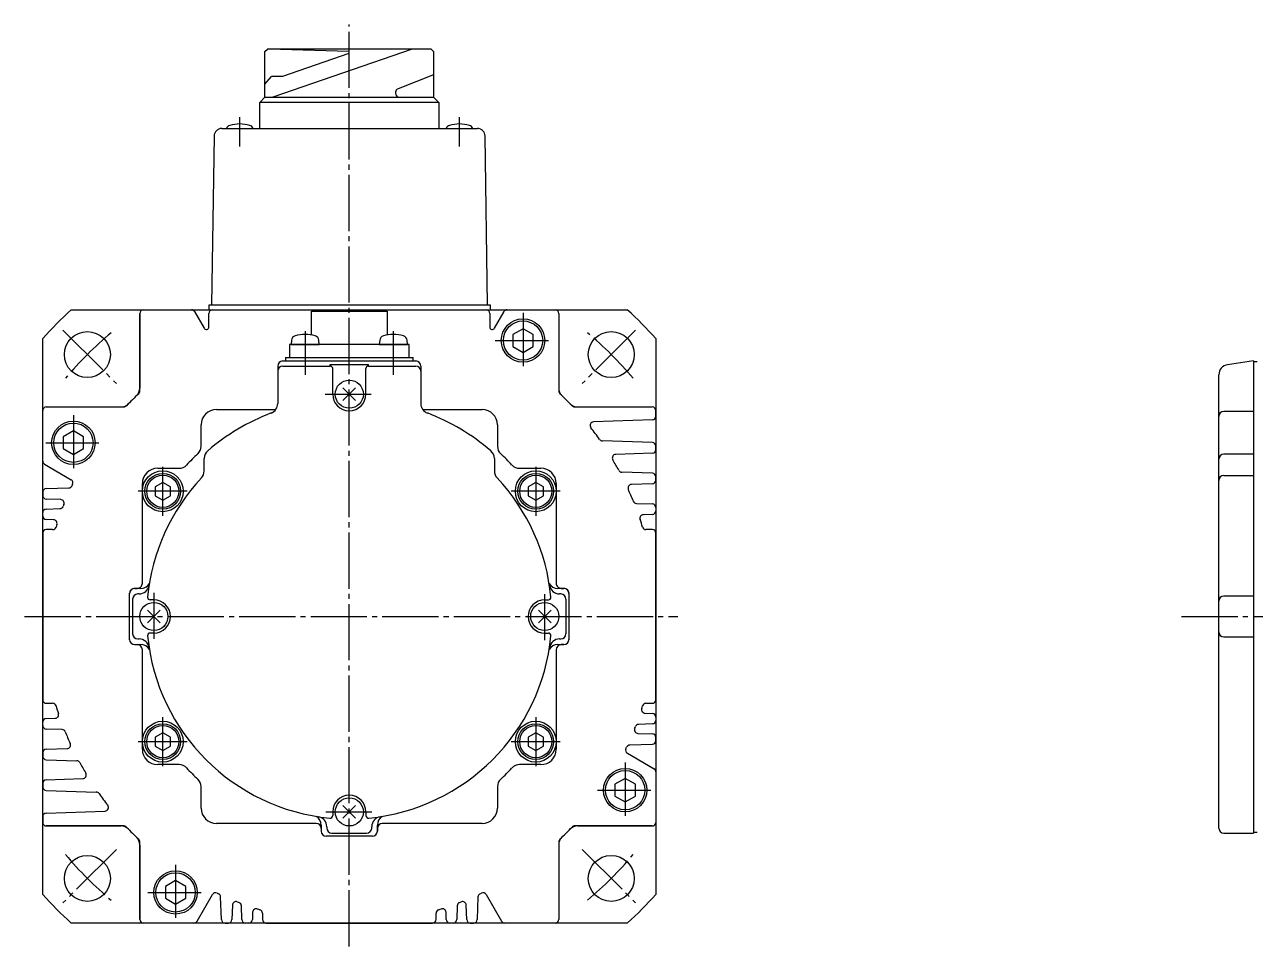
# Model space of a CAD drawing. Extents: x 0 to 707, y 0 to 380.
# Drawn here: x 0 to 240.9, y 199.4 to 379.8 of the extents above; entities that cross this region are included whole.
import ezdxf

# ---------------------------------------------------------------- set-up
doc = ezdxf.new("R2010")
doc.units = 0
doc.linetypes.add('DASH_CENTER', pattern=[14, 11, -1, 1, -1])
doc.layers.get('0').update_dxf_attribs({"linetype": 'CONTINUOUS'})

msp = doc.modelspace()

# ---------------------------------------------------------------- linework, layer by layer
at = {"color": 1, "linetype": 'DASH_CENTER'}
for p, q in [((63.54, 199.36), (63.54, 379.76)), ((42.1, 355.93), (42.1, 361.67)), ((85.1, 355.93), (85.1, 361.67)), ((97.54, 323.35), (97.54, 312.94)), ((7.51, 319.96), (17.95, 309.52)), ((54.91, 319.73), (54.91, 311.23)), ((72.17, 311.23), (72.17, 319.73)), ((119.58, 319.96), (109.14, 309.52)), ((92.12, 317.93), (102.53, 317.93)), ((58.8, 307.43), (67.85, 307.43)), ((9.54, 303.35), (9.54, 292.94)), ((4.12, 297.93), (14.53, 297.93)), ((27.04, 283.63), (27.04, 293.23)), ((100.04, 293.23), (100.04, 283.63)), ((31.84, 288.43), (22.24, 288.43)), ((104.84, 288.43), (95.24, 288.43)), ((25.29, 268.54), (25.29, 263.93)), ((101.79, 259.31), (101.79, 268.32)), ((0, 263.93), (127.85, 263.93)), ((25.29, 263.93), (25.29, 259.53)), ((226.42, 263.93), (475.72, 263.93)), ((27.04, 234.63), (27.04, 244.23)), ((100.04, 244.23), (100.04, 234.63)), ((22.24, 239.43), (31.84, 239.43)), ((95.24, 239.43), (104.84, 239.43)), ((117.54, 235.35), (117.54, 224.94)), ((112.12, 229.93), (122.53, 229.93)), ((58.93, 225.68), (67.94, 225.68)), ((17.95, 218.33), (7.51, 207.89)), ((109.14, 218.33), (119.58, 207.89)), ((29.54, 215.35), (29.54, 204.94)), ((24.12, 209.93), (34.53, 209.93))]:
    msp.add_line(p, q, dxfattribs=at)
at = {"color": 7, "linetype": 'CONTINUOUS'}
for p, q in [((47.04, 374.48), (47.54, 374.98)), ((47.04, 365.54), (47.04, 374.48)), ((79.54, 374.98), (47.54, 374.98)), ((79.54, 374.98), (47.55, 374.98)), ((75.87, 374.98), (48.57, 365.54)), ((50.07, 374.98), (63.48, 374.59)), ((63.48, 374.12), (50.48, 369.63)), ((63.48, 374.59), (63.48, 374.12)), ((80.04, 374.48), (79.54, 374.98)), ((80.04, 374.48), (80.04, 365.54)), ((47.04, 368.13), (48.3, 369.63)), ((50.48, 369.63), (48.3, 369.63)), ((80.04, 369.95), (73.08, 367.22)), ((72.6, 366.52), (72.6, 366.29)), ((46.01, 359.43), (46.04, 364.54)), ((46.04, 364.54), (47.04, 365.54)), ((81.04, 364.54), (46.04, 364.54)), ((47.04, 365.54), (73.35, 365.54)), ((73.35, 365.54), (80.04, 365.54)), ((80.04, 365.54), (81.04, 364.54)), ((80.04, 365.54), (81.04, 364.54)), ((81.04, 364.54), (81.07, 359.43)), ((38.58, 359.43), (63.6, 359.43)), ((63.6, 359.43), (88.62, 359.43)), ((37.08, 357.95), (36.6, 324.93)), ((90.6, 324.93), (90.12, 357.95)), ((9.13, 323.93), (22.54, 323.93)), ((22.54, 323.93), (24.54, 323.93)), ((22.54, 323.23), (22.54, 308.59)), ((22.54, 308.03), (22.54, 323.23)), ((23.18, 323.93), (32.64, 323.93)), ((23.24, 323.93), (23.54, 323.93)), ((23.54, 323.93), (24.24, 323.93)), ((24.54, 323.93), (39.54, 323.93)), ((33.25, 323.58), (35.11, 320.35)), ((36.05, 320.6), (36.05, 323.23)), ((36.1, 323.93), (36.1, 324.93)), ((36.1, 324.93), (63.54, 324.93)), ((36.1, 323.93), (36.6, 323.93)), ((36.75, 323.93), (63.54, 323.93)), ((56.14, 319.02), (56.14, 323.68)), ((56.14, 323.68), (70.94, 323.68)), ((63.54, 324.93), (91.1, 324.93)), ((63.54, 323.93), (90.34, 323.93)), ((70.94, 323.68), (70.94, 319.02)), ((87.54, 323.93), (103.84, 323.93)), ((90.6, 323.93), (91.1, 323.93)), ((91.04, 323.23), (91.04, 320.6)), ((91.1, 324.93), (91.1, 323.93)), ((91.97, 320.35), (93.84, 323.58)), ((94.44, 323.93), (103.84, 323.93)), ((102.84, 323.93), (103.54, 323.93)), ((103.54, 323.93), (103.84, 323.93)), ((103.84, 323.93), (104.54, 323.93)), ((104.54, 323.93), (117.96, 323.93)), ((104.54, 323.23), (104.54, 308.59)), ((104.54, 323.23), (104.54, 308.03)), ((3.54, 304.93), (3.54, 318.34)), ((52.24, 317.97), (52.16, 317.13)), ((57.66, 317.13), (57.59, 317.97)), ((69.5, 317.97), (69.42, 317.13)), ((74.92, 317.13), (74.85, 317.97)), ((97.54, 320.24), (95.54, 319.08)), ((95.54, 319.08), (95.54, 316.77)), ((99.54, 319.08), (97.54, 320.24)), ((99.54, 316.77), (99.54, 319.08)), ((123.54, 318.34), (123.54, 304.93)), ((75.24, 317.13), (51.84, 317.13)), ((51.84, 317.13), (51.84, 314.63)), ((52.16, 317.13), (57.66, 317.13)), ((69.42, 317.13), (74.92, 317.13)), ((75.24, 314.63), (75.24, 317.13)), ((95.54, 316.77), (97.54, 315.62)), ((97.54, 315.62), (99.54, 316.77)), ((50.54, 313.93), (76.54, 313.93)), ((51.04, 314.63), (51.04, 313.93)), ((51.04, 314.63), (76.04, 314.63)), ((59.79, 312.93), (59.79, 313.27)), ((59.79, 313.27), (67.29, 313.27)), ((67.29, 312.93), (67.29, 313.27)), ((76.04, 313.93), (76.04, 314.63)), ((240.52, 313.93), (235.44, 313.2)), ((240.52, 313.93), (240.52, 221.53)), ((241.22, 313.73), (240.52, 313.73)), ((49.54, 312.93), (49.54, 305.61)), ((50.54, 312.93), (59.79, 312.93)), ((60.29, 307.43), (60.29, 312.43)), ((66.79, 307.43), (66.79, 312.43)), ((67.29, 312.93), (76.54, 312.93)), ((77.54, 312.93), (77.54, 305.61)), ((233.72, 222.53), (233.72, 311.22)), ((62.31, 306.19), (64.78, 308.66)), ((64.78, 306.19), (62.31, 308.66)), ((3.54, 304.23), (3.54, 304.93)), ((3.54, 263.93), (3.54, 304.23)), ((3.54, 294.33), (3.54, 304.23)), ((4.24, 304.93), (18.88, 304.93)), ((4.24, 304.93), (19.43, 304.93)), ((37.54, 304.43), (49.15, 304.43)), ((77.93, 304.43), (89.54, 304.43)), ((107.65, 304.93), (122.84, 304.93)), ((108.21, 304.93), (122.84, 304.93)), ((123.54, 304.93), (123.54, 304.23)), ((123.54, 304.23), (123.54, 263.93)), ((123.54, 303.23), (123.54, 304.23)), ((123.54, 303.93), (123.54, 304.23)), ((240.52, 304.05), (234.72, 304.05)), ((34.54, 297.23), (34.54, 301.43)), ((92.54, 301.43), (92.54, 297.23)), ((122.87, 302.4), (111.35, 302)), ((123.54, 303.1), (123.54, 303.23)), ((9.54, 300.24), (7.54, 299.08)), ((7.54, 299.08), (7.54, 296.77)), ((11.54, 299.08), (9.54, 300.24)), ((11.54, 296.77), (11.54, 299.08)), ((7.54, 296.77), (9.54, 295.62)), ((9.54, 295.62), (11.54, 296.77)), ((122.87, 297.95), (113.07, 298.29)), ((123.54, 296.6), (123.54, 297.25)), ((35.14, 292.4), (35.14, 294.84)), ((91.94, 294.84), (91.94, 292.4)), ((122.87, 295.9), (115.69, 295.65)), ((240.52, 295.68), (234.72, 295.68)), ((3.89, 293.72), (9.12, 290.7)), ((26.04, 292.93), (30.24, 292.93)), ((96.85, 292.93), (101.04, 292.93)), ((122.87, 291.95), (116.88, 292.16)), ((234.72, 291.53), (240.52, 291.53)), ((4.22, 288.95), (8.66, 289.1)), ((23.04, 270.43), (23.04, 289.93)), ((27.04, 290.16), (25.54, 289.29)), ((25.54, 289.29), (25.54, 287.56)), ((28.54, 289.29), (27.04, 290.16)), ((28.54, 287.56), (28.54, 289.29)), ((100.04, 290.16), (98.54, 289.29)), ((98.54, 289.29), (98.54, 287.56)), ((101.54, 289.29), (100.04, 290.16)), ((101.54, 287.56), (101.54, 289.29)), ((104.04, 289.93), (104.04, 270.43)), ((122.87, 289.9), (118.77, 289.76)), ((123.54, 290.6), (123.54, 291.25)), ((3.54, 288.25), (3.54, 287.6)), ((7.06, 286.8), (4.22, 286.9)), ((25.54, 287.56), (27.04, 286.69)), ((27.04, 286.69), (28.54, 287.56)), ((98.54, 287.56), (100.04, 286.69)), ((100.04, 286.69), (101.54, 287.56)), ((3.54, 283.6), (3.54, 284.25)), ((4.22, 284.95), (6.92, 285.04)), ((119.76, 286.06), (122.87, 285.95)), ((123.54, 285.25), (123.54, 284.6)), ((5.67, 282.85), (4.22, 282.9)), ((122.87, 283.9), (121.1, 283.84)), ((3.54, 280.23), (3.54, 263.93)), ((5.48, 280.93), (4.24, 280.93)), ((122.9, 280.93), (121.6, 280.93)), ((123.54, 263.93), (123.54, 280.23)), ((20.54, 259.38), (20.54, 268.47)), ((20.54, 259.43), (20.54, 268.43)), ((20.54, 259.42), (20.54, 268.42)), ((21.54, 269.43), (22.04, 269.43)), ((22.73, 269.42), (21.54, 269.42)), ((22.39, 268.33), (22.14, 268.33)), ((105.54, 269.42), (104.36, 269.42)), ((104.94, 268.33), (104.7, 268.33)), ((105.04, 269.43), (105.54, 269.43)), ((106.54, 268.58), (106.54, 259.27)), ((106.54, 268.47), (106.54, 259.38)), ((106.54, 268.43), (106.54, 259.43)), ((106.54, 268.42), (106.54, 259.42)), ((240.52, 267.93), (234.72, 267.93)), ((21.14, 267.33), (21.14, 260.53)), ((26.53, 262.69), (24.06, 265.16)), ((24.06, 262.69), (26.53, 265.16)), ((25.29, 267.18), (24.57, 267.18)), ((100.56, 262.69), (103.03, 265.16)), ((103.03, 262.69), (100.56, 265.16)), ((101.79, 267.18), (102.51, 267.18)), ((105.94, 267.33), (105.94, 260.53)), ((3.54, 223.63), (3.54, 263.93)), ((3.54, 263.93), (3.54, 247.63)), ((123.54, 263.93), (123.54, 223.63)), ((123.54, 247.63), (123.54, 263.93)), ((25.29, 260.68), (24.57, 260.68)), ((101.79, 260.68), (102.51, 260.68)), ((21.54, 258.43), (22.04, 258.43)), ((21.54, 258.42), (22.73, 258.42)), ((22.14, 259.53), (22.39, 259.53)), ((104.36, 258.42), (105.54, 258.42)), ((104.7, 259.53), (104.94, 259.53)), ((105.54, 258.43), (105.04, 258.43)), ((234.72, 259.93), (240.52, 259.93)), ((23.04, 256.43), (23.04, 257.43)), ((23.04, 237.93), (23.04, 256.43)), ((104.04, 257.43), (104.04, 256.43)), ((104.04, 256.43), (104.04, 237.93)), ((4.24, 246.93), (5.48, 246.93)), ((121.6, 246.93), (122.84, 246.93)), ((4.22, 243.95), (5.99, 244.01)), ((121.42, 245), (122.87, 244.95)), ((123.54, 244.25), (123.54, 243.6)), ((3.54, 242.6), (3.54, 243.25)), ((7.32, 241.79), (4.22, 241.9)), ((27.04, 241.16), (25.54, 240.29)), ((28.54, 240.29), (27.04, 241.16)), ((100.04, 241.16), (98.54, 240.29)), ((101.54, 240.29), (100.04, 241.16)), ((120.02, 241.05), (122.87, 240.95)), ((122.87, 242.9), (120.16, 242.81)), ((25.54, 240.29), (25.54, 238.56)), ((25.54, 238.56), (27.04, 237.69)), ((27.04, 237.69), (28.54, 238.56)), ((28.54, 238.56), (28.54, 240.29)), ((98.54, 240.29), (98.54, 238.56)), ((98.54, 238.56), (100.04, 237.69)), ((100.04, 237.69), (101.54, 238.56)), ((101.54, 238.56), (101.54, 240.29)), ((122.87, 238.9), (118.43, 238.75)), ((123.54, 239.6), (123.54, 240.25)), ((3.54, 237.25), (3.54, 236.6)), ((4.22, 237.95), (8.31, 238.09)), ((117.96, 237.15), (123.19, 234.12)), ((4.22, 235.9), (10.21, 235.69)), ((30.24, 234.93), (26.04, 234.93)), ((101.04, 234.93), (96.85, 234.93)), ((3.54, 231.25), (3.54, 230.6)), ((4.22, 231.95), (11.4, 232.2)), ((117.54, 232.24), (115.54, 231.08)), ((119.54, 231.08), (117.54, 232.24)), ((123.54, 233.52), (123.54, 223.63)), ((4.22, 229.9), (14.02, 229.56)), ((34.54, 226.43), (34.54, 230.62)), ((92.54, 230.62), (92.54, 226.43)), ((115.54, 231.08), (115.54, 228.77)), ((119.54, 228.77), (119.54, 231.08)), ((62.31, 224.44), (64.78, 226.91)), ((64.78, 224.44), (62.31, 226.91)), ((115.54, 228.77), (117.54, 227.62)), ((117.54, 227.62), (119.54, 228.77)), ((3.54, 224.75), (3.54, 224.63)), ((3.54, 224.63), (3.54, 223.63)), ((4.22, 225.45), (15.74, 225.85)), ((60.29, 225.68), (60.29, 224.96)), ((66.79, 225.68), (66.79, 224.96)), ((3.54, 223.93), (3.54, 223.63)), ((3.54, 209.51), (3.54, 223.63)), ((4.24, 222.93), (18.88, 222.93)), ((19.43, 222.93), (4.24, 222.93)), ((57.04, 223.43), (37.54, 223.43)), ((56.77, 223.43), (56.04, 223.43)), ((58.04, 223.11), (58.04, 221.93)), ((58.04, 222.43), (58.04, 221.93)), ((59.14, 222.77), (59.14, 222.53)), ((67.94, 222.53), (67.94, 222.77)), ((69.04, 221.93), (69.04, 223.11)), ((69.04, 222.43), (69.04, 221.93)), ((89.54, 223.43), (70.04, 223.43)), ((122.84, 222.93), (107.65, 222.93)), ((108.21, 222.93), (122.84, 222.93)), ((123.54, 223.93), (123.54, 223.63)), ((123.54, 223.63), (123.54, 222.93)), ((123.54, 222.93), (123.54, 209.51)), ((240.52, 221.73), (241.22, 221.73)), ((22.54, 204.63), (22.54, 219.82)), ((22.54, 219.26), (22.54, 204.63)), ((68.08, 220.93), (59, 220.93)), ((68.04, 220.93), (59.04, 220.93)), ((68.04, 220.93), (59.04, 220.93)), ((60.14, 221.53), (66.94, 221.53)), ((104.54, 219.82), (104.54, 204.63)), ((104.54, 219.26), (104.54, 204.63)), ((234.72, 221.53), (240.52, 221.53)), ((29.54, 212.24), (27.54, 211.08)), ((31.54, 211.08), (29.54, 212.24)), ((27.54, 211.08), (27.54, 208.77)), ((31.54, 208.77), (31.54, 211.08)), ((27.54, 208.77), (29.54, 207.62)), ((29.54, 207.62), (31.54, 208.77)), ((33.74, 204.28), (36.77, 209.51)), ((38.52, 204.6), (38.36, 209.04)), ((40.67, 207.45), (40.57, 204.6)), ((42.52, 204.6), (42.42, 207.31)), ((84.66, 207.31), (84.57, 204.6)), ((86.52, 204.6), (86.42, 207.45)), ((88.72, 209.04), (88.57, 204.6)), ((90.32, 209.51), (93.34, 204.28)), ((44.62, 206.05), (44.57, 204.6)), ((46.54, 205.86), (46.54, 204.63)), ((80.54, 204.63), (80.54, 205.86)), ((82.52, 204.6), (82.47, 206.05)), ((22.54, 203.93), (9.13, 203.93)), ((23.24, 203.93), (22.54, 203.93)), ((63.54, 203.93), (23.24, 203.93)), ((23.54, 203.93), (23.24, 203.93)), ((33.14, 203.93), (23.24, 203.93)), ((39.22, 203.93), (39.87, 203.93)), ((43.87, 203.93), (43.22, 203.93)), ((47.24, 203.93), (63.54, 203.93)), ((103.84, 203.93), (63.54, 203.93)), ((63.54, 203.93), (79.84, 203.93)), ((83.87, 203.93), (83.22, 203.93)), ((87.22, 203.93), (87.87, 203.93)), ((103.84, 203.93), (93.95, 203.93)), ((104.54, 203.93), (103.84, 203.93)), ((117.96, 203.93), (104.54, 203.93))]:
    msp.add_line(p, q, dxfattribs=at)
for centre, radius in [((97.54, 317.93), 4.25), ((97.54, 317.93), 3.85), ((12.28, 315.19), 4.5), ((114.81, 315.19), 4.5), ((63.54, 307.43), 2.75), ((9.54, 297.93), 4.25), ((9.54, 297.93), 3.85), ((27.04, 288.43), 4), ((27.04, 288.43), 3.5), ((27.04, 288.43), 3.15), ((100.04, 288.43), 4), ((100.04, 288.43), 3.5), ((100.04, 288.43), 3.15), ((25.29, 263.93), 2.75), ((101.79, 263.93), 2.75), ((27.04, 239.43), 4), ((100.04, 239.43), 4), ((27.04, 239.43), 3.5), ((27.04, 239.43), 3.15), ((100.04, 239.43), 3.5), ((100.04, 239.43), 3.15), ((117.54, 229.93), 4.25), ((117.54, 229.93), 3.85), ((63.54, 225.68), 2.75), ((12.28, 212.66), 4.5), ((114.81, 212.66), 4.5), ((29.54, 209.93), 4.25), ((29.54, 209.93), 3.85)]:
    msp.add_circle(centre, radius, dxfattribs=at)
for centre, radius, start, end in [((73.35, 366.52), 0.75, 111.422, 180), ((73.35, 366.29), 0.75, 180, 270), ((38.58, 357.93), 1.5, 90, 179.1768), ((40.42, 359.07), 1, 106.257, 158.9038), ((42.1, 353.31), 7, 90, 106.257), ((42.1, 353.31), 7, 73.743, 90), ((43.78, 359.07), 1, 21.0962, 73.743), ((83.42, 359.07), 1, 106.257, 158.9038), ((85.1, 353.31), 7, 90, 106.257), ((85.1, 353.31), 7, 73.743, 90), ((86.78, 359.07), 1, 21.0962, 73.743), ((88.62, 357.93), 1.5, 0.8232, 90), ((63.54, 263.93), 81, 132.2054, 137.7946), ((23.24, 323.23), 0.7, 90, 180), ((23.24, 323.23), 0.7, 90, 180), ((32.64, 323.23), 0.7, 30, 90), ((36.75, 323.23), 0.7, 90, 180), ((90.34, 323.23), 0.7, 0, 90), ((94.44, 323.23), 0.7, 90, 150), ((103.84, 323.23), 0.7, 0, 90), ((103.84, 323.23), 0.7, 0, 90), ((63.54, 263.93), 81, 42.2054, 47.7946), ((35.55, 320.6), 0.5, 210, 0), ((91.54, 320.6), 0.5, 180, 330), ((53.23, 317.89), 1, 106.257, 175), ((54.91, 312.13), 7, 90, 106.257), ((54.91, 312.13), 7, 73.743, 90), ((56.59, 317.89), 1, 5, 73.743), ((70.49, 317.89), 1, 106.257, 175), ((72.17, 312.13), 7, 90, 106.257), ((72.17, 312.13), 7, 73.743, 90), ((73.85, 317.89), 1, 5, 73.743), ((50.54, 312.93), 1, 90, 180), ((76.54, 312.93), 1, 0, 90), ((235.72, 311.22), 2, 98.1301, 180), ((50.54, 311.93), 1, 90, 180), ((59.79, 312.43), 0.5, 0, 90), ((67.29, 312.43), 0.5, 90, 180), ((76.54, 311.93), 1, 0, 90), ((20.54, 308.59), 2, 313.9117, 0), ((106.54, 308.59), 2, 180, 226.0883), ((63.54, 263.93), 60, 133.3919, 136.6081), ((21.84, 308.03), 0.7, 313.3919, 0), ((63.54, 307.43), 3.25, 180, 0), ((105.24, 308.03), 0.7, 180, 226.6081), ((63.54, 263.93), 60, 43.3919, 46.6081), ((4.24, 304.23), 0.7, 90, 180), ((4.24, 304.23), 0.7, 90, 180), ((18.88, 306.93), 2, 270, 316.0883), ((19.43, 305.63), 0.7, 270, 316.6081), ((37.54, 301.43), 3, 90, 180), ((63.54, 263.93), 42.65, 110.9984, 130.4999), ((47.54, 305.61), 2, 290.9984, 0), ((79.54, 305.61), 2, 180, 249.0016), ((63.54, 263.93), 42.65, 49.5001, 69.0016), ((89.54, 301.43), 3, 0, 90), ((108.21, 306.93), 2, 223.9117, 270), ((107.65, 305.63), 0.7, 223.3919, 270), ((122.84, 304.23), 0.7, 0, 90), ((122.84, 304.23), 0.7, 0, 90), ((234.72, 303.05), 1, 90, 180), ((111.37, 301.3), 0.7, 92, 218.0047), ((122.84, 303.1), 0.7, 272, 360), ((63.54, 263.93), 60, 35.2879, 38.0047), ((32.54, 297.23), 2, 312.9468, 0), ((37.14, 294.84), 2, 130.4999, 180), ((89.94, 294.84), 2, 0, 49.5001), ((94.54, 297.23), 2, 180, 227.0532), ((113.09, 298.99), 0.7, 215.2879, 268), ((122.84, 297.25), 0.7, 0, 88), ((122.84, 296.6), 0.7, 272, 0), ((4.24, 294.33), 0.7, 180, 240), ((63.54, 263.93), 43.5, 132.9468, 137.0532), ((63.54, 263.93), 43.5, 42.9468, 47.0532), ((115.71, 294.95), 0.7, 92, 210.7398), ((63.54, 263.93), 60, 28.4664, 30.7398), ((234.72, 294.68), 1, 90, 180), ((26.04, 289.93), 3, 90, 180), ((30.24, 294.93), 2, 270, 317.0532), ((33.14, 292.4), 2, 316.8773, 0), ((33.14, 292.4), 2, 316.8773, 0), ((93.94, 292.4), 2, 180, 223.1227), ((96.85, 294.93), 2, 222.9468, 270), ((101.04, 289.93), 3, 0, 90), ((116.9, 292.86), 0.7, 208.4664, 268), ((122.84, 291.25), 0.7, 0, 88), ((234.72, 290.53), 1, 90, 180), ((8.64, 289.8), 0.7, 272, 334.7651), ((8.77, 290.1), 0.7, 334.4591, 60), ((63.54, 263.93), 60, 154.4591, 154.7651), ((63.54, 263.93), 39.65, 136.8773, 174.5035), ((63.54, 263.93), 39.65, 5.4965, 43.1227), ((118.79, 289.06), 0.7, 92, 204.4605), ((122.84, 290.6), 0.7, 272, 0), ((4.24, 288.25), 0.7, 92, 180), ((4.24, 287.6), 0.7, 180, 268), ((7.04, 286.1), 0.7, 338.5701, 88), ((63.54, 263.93), 60, 22.0947, 24.4605), ((4.24, 284.25), 0.7, 92, 180), ((6.9, 285.74), 0.7, 272, 338.9346), ((63.54, 263.93), 60, 158.5701, 158.9346), ((119.78, 286.76), 0.7, 202.0947, 268), ((122.84, 285.25), 0.7, 0, 88), ((122.84, 284.6), 0.7, 272, 0), ((4.24, 283.6), 0.7, 180, 268), ((5.64, 282.15), 0.7, 342.5264, 88), ((63.54, 263.93), 60, 162.5264, 163.0463), ((121.12, 283.14), 0.7, 92, 198.4548), ((63.54, 263.93), 60, 16.9537, 18.4548), ((4.24, 280.23), 0.7, 90, 180), ((5.48, 281.63), 0.7, 270, 343.0463), ((121.6, 281.63), 0.7, 196.9537, 270), ((122.84, 280.23), 0.7, 0, 90), ((22.04, 270.43), 1, 269.999, 0), ((22.39, 270.33), 2, 270, 351.1608), ((22.73, 271.42), 2, 270, 327.7719), ((104.36, 271.42), 2, 212.2281, 270), ((104.7, 270.33), 2, 188.8392, 270), ((105.04, 270.43), 1, 180, 270.001), ((21.54, 268.43), 1, 89.999, 180), ((21.54, 268.42), 1, 90, 180), ((22.14, 267.33), 1, 90, 180), ((24.57, 267.68), 0.5, 174.5035, 270), ((102.51, 267.68), 0.5, 270, 5.4965), ((104.94, 267.33), 1, 0, 90), ((105.54, 268.43), 1, 0, 90.001), ((105.54, 268.42), 1, 0, 90), ((234.72, 266.93), 1, 90, 180), ((25.29, 263.93), 3.25, 270, 90), ((101.79, 263.93), 3.25, 90, 270), ((22.14, 260.53), 1, 180, 270), ((24.57, 260.18), 0.5, 90, 185.4965), ((102.51, 260.18), 0.5, 354.5035, 90), ((104.94, 260.53), 1, 270, 0), ((234.72, 260.93), 1, 180, 270), ((21.54, 259.43), 1, 180, 269.999), ((21.54, 259.42), 1, 180, 270), ((22.04, 257.43), 1, 0, 89.999), ((22.39, 257.53), 2, 8.8392, 90), ((22.73, 256.42), 2, 32.1977, 90), ((63.54, 263.93), 39.65, 185.4965, 264.5035), ((63.54, 263.93), 39.65, 275.4965, 354.5035), ((104.36, 256.42), 2, 90, 147.8023), ((104.7, 257.53), 2, 90, 171.1608), ((105.04, 257.43), 1, 90.001, 180), ((105.54, 259.43), 1, 270.001, 0), ((105.54, 259.42), 1, 270, 0), ((4.24, 247.63), 0.7, 180, 270), ((5.48, 246.23), 0.7, 16.9537, 90), ((63.54, 263.93), 60, 196.9537, 198.4548), ((121.44, 245.7), 0.7, 162.5264, 268), ((63.54, 263.93), 60, 342.5264, 343.0463), ((121.6, 246.23), 0.7, 90, 163.0463), ((122.84, 247.63), 0.7, 270, 360), ((4.24, 243.25), 0.7, 92, 180), ((5.96, 244.71), 0.7, 272, 18.4548), ((122.84, 244.25), 0.7, 0, 88), ((122.84, 243.6), 0.7, 272, 0), ((4.24, 242.6), 0.7, 180, 268), ((7.3, 241.09), 0.7, 22.0947, 88), ((63.54, 263.93), 60, 202.0947, 204.4605), ((120.05, 241.75), 0.7, 158.5701, 268), ((63.54, 263.93), 60, 338.5701, 338.9346), ((120.19, 242.11), 0.7, 92, 158.9346), ((122.84, 240.25), 0.7, 0, 88), ((8.29, 238.79), 0.7, 272, 24.4605), ((118.45, 238.05), 0.7, 92, 154.7651), ((122.84, 239.63), 0.7, 270, 0), ((4.24, 237.25), 0.7, 92, 180), ((4.24, 236.6), 0.7, 180, 268), ((26.04, 237.93), 3, 180, 270), ((101.04, 237.93), 3, 270, 0), ((118.31, 237.75), 0.7, 154.4558, 240), ((63.54, 263.93), 60, 334.4558, 334.7651), ((10.18, 234.99), 0.7, 28.4664, 88), ((63.54, 263.93), 60, 208.4664, 210.7398), ((30.24, 232.93), 2, 42.9468, 90), ((63.54, 263.93), 43.5, 222.9468, 227.0532), ((63.54, 263.93), 43.5, 312.9468, 317.0532), ((96.85, 232.93), 2, 90, 137.0532), ((122.84, 233.52), 0.7, 0, 60), ((4.24, 231.25), 0.7, 92, 180), ((11.37, 232.9), 0.7, 272, 30.7398), ((32.54, 230.62), 2, 0, 47.0532), ((94.54, 230.62), 2, 132.9468, 180), ((4.24, 230.6), 0.7, 180, 268), ((14, 228.86), 0.7, 35.2879, 88), ((63.54, 263.93), 60, 215.2879, 218.0047), ((63.54, 225.68), 3.25, 0, 180), ((15.71, 226.55), 0.7, 272, 38.0047), ((37.54, 226.43), 3, 180, 270), ((89.54, 226.43), 3, 270, 0), ((4.24, 224.75), 0.7, 92, 180), ((56.04, 223.11), 2, 0, 57.7719), ((57.14, 222.77), 2, 0, 81.1608), ((59.79, 224.96), 0.5, 264.5035, 0), ((67.29, 224.96), 0.5, 180, 275.4965), ((69.94, 222.77), 2, 98.8392, 180), ((71.04, 223.11), 2, 122.1977, 180), ((4.24, 223.63), 0.7, 180, 270), ((4.24, 223.63), 0.7, 180, 270), ((18.88, 220.93), 2, 43.9117, 90), ((19.43, 222.23), 0.7, 43.3919, 90), ((63.54, 263.93), 60, 223.3919, 226.6081), ((57.04, 222.43), 1, 0, 90), ((59.04, 221.93), 1, 180, 270), ((59.04, 221.93), 1, 180, 270), ((60.14, 222.53), 1, 180, 270), ((66.94, 222.53), 1, 270, 0), ((68.04, 221.93), 1, 270, 0), ((68.04, 221.93), 1, 270, 0), ((70.04, 222.43), 1, 90, 180), ((63.54, 263.93), 60, 313.3919, 316.6081), ((108.21, 220.93), 2, 90, 136.0883), ((107.65, 222.23), 0.7, 90, 136.6081), ((122.84, 223.63), 0.7, 270, 0), ((122.84, 223.63), 0.7, 270, 0), ((234.72, 222.53), 1, 180, 270), ((20.54, 219.26), 2, 0, 46.0883), ((21.84, 219.82), 0.7, 0, 46.6081), ((106.54, 219.26), 2, 133.9117, 180), ((105.24, 219.82), 0.7, 133.3919, 180), ((37.37, 209.16), 0.7, 64.4591, 150), ((63.54, 263.93), 60, 244.4591, 244.7651), ((37.66, 209.02), 0.7, 2, 64.7651), ((89.42, 209.02), 0.7, 115.2349, 178), ((63.54, 263.93), 60, 295.2349, 295.5409), ((89.71, 209.16), 0.7, 30, 115.5409), ((63.54, 263.93), 81, 222.2054, 227.7946), ((41.37, 207.42), 0.7, 68.5701, 178), ((63.54, 263.93), 60, 248.5701, 248.9346), ((41.72, 207.28), 0.7, 2, 68.9346), ((85.36, 207.28), 0.7, 111.0654, 178), ((63.54, 263.93), 60, 291.0654, 291.4299), ((85.72, 207.42), 0.7, 2, 111.4299), ((63.54, 263.93), 81, 312.2054, 317.7946), ((45.32, 206.03), 0.7, 72.5264, 178), ((63.54, 263.93), 60, 252.5264, 253.0463), ((45.84, 205.86), 0.7, 0, 73.0463), ((81.24, 205.86), 0.7, 106.9537, 180), ((63.54, 263.93), 60, 286.9537, 287.4736), ((81.77, 206.03), 0.7, 2, 107.4736), ((23.24, 204.63), 0.7, 180, 270), ((23.24, 204.63), 0.7, 180, 270), ((33.14, 204.63), 0.7, 270, 330), ((39.22, 204.63), 0.7, 182, 270), ((39.87, 204.63), 0.7, 270, 358), ((43.22, 204.63), 0.7, 182, 270), ((43.87, 204.63), 0.7, 270, 358), ((47.24, 204.63), 0.7, 180, 270), ((79.84, 204.63), 0.7, 270, 0), ((83.22, 204.63), 0.7, 182, 270), ((83.87, 204.63), 0.7, 270, 358), ((87.22, 204.63), 0.7, 182, 270), ((87.87, 204.63), 0.7, 270, 358), ((93.95, 204.63), 0.7, 210, 270), ((103.84, 204.63), 0.7, 270, 0), ((103.84, 204.63), 0.7, 270, 0)]:
    msp.add_arc(centre, radius, start, end, dxfattribs=at)
at = {"color": 1, "linetype": 'DASH_CENTER'}
for start, end in [(130, 140), (40, 50), (220, 230), (310, 320)]:
    msp.add_arc((63.54, 263.93), 72.5, start, end, dxfattribs=at)

doc.saveas('drawing.dxf')
